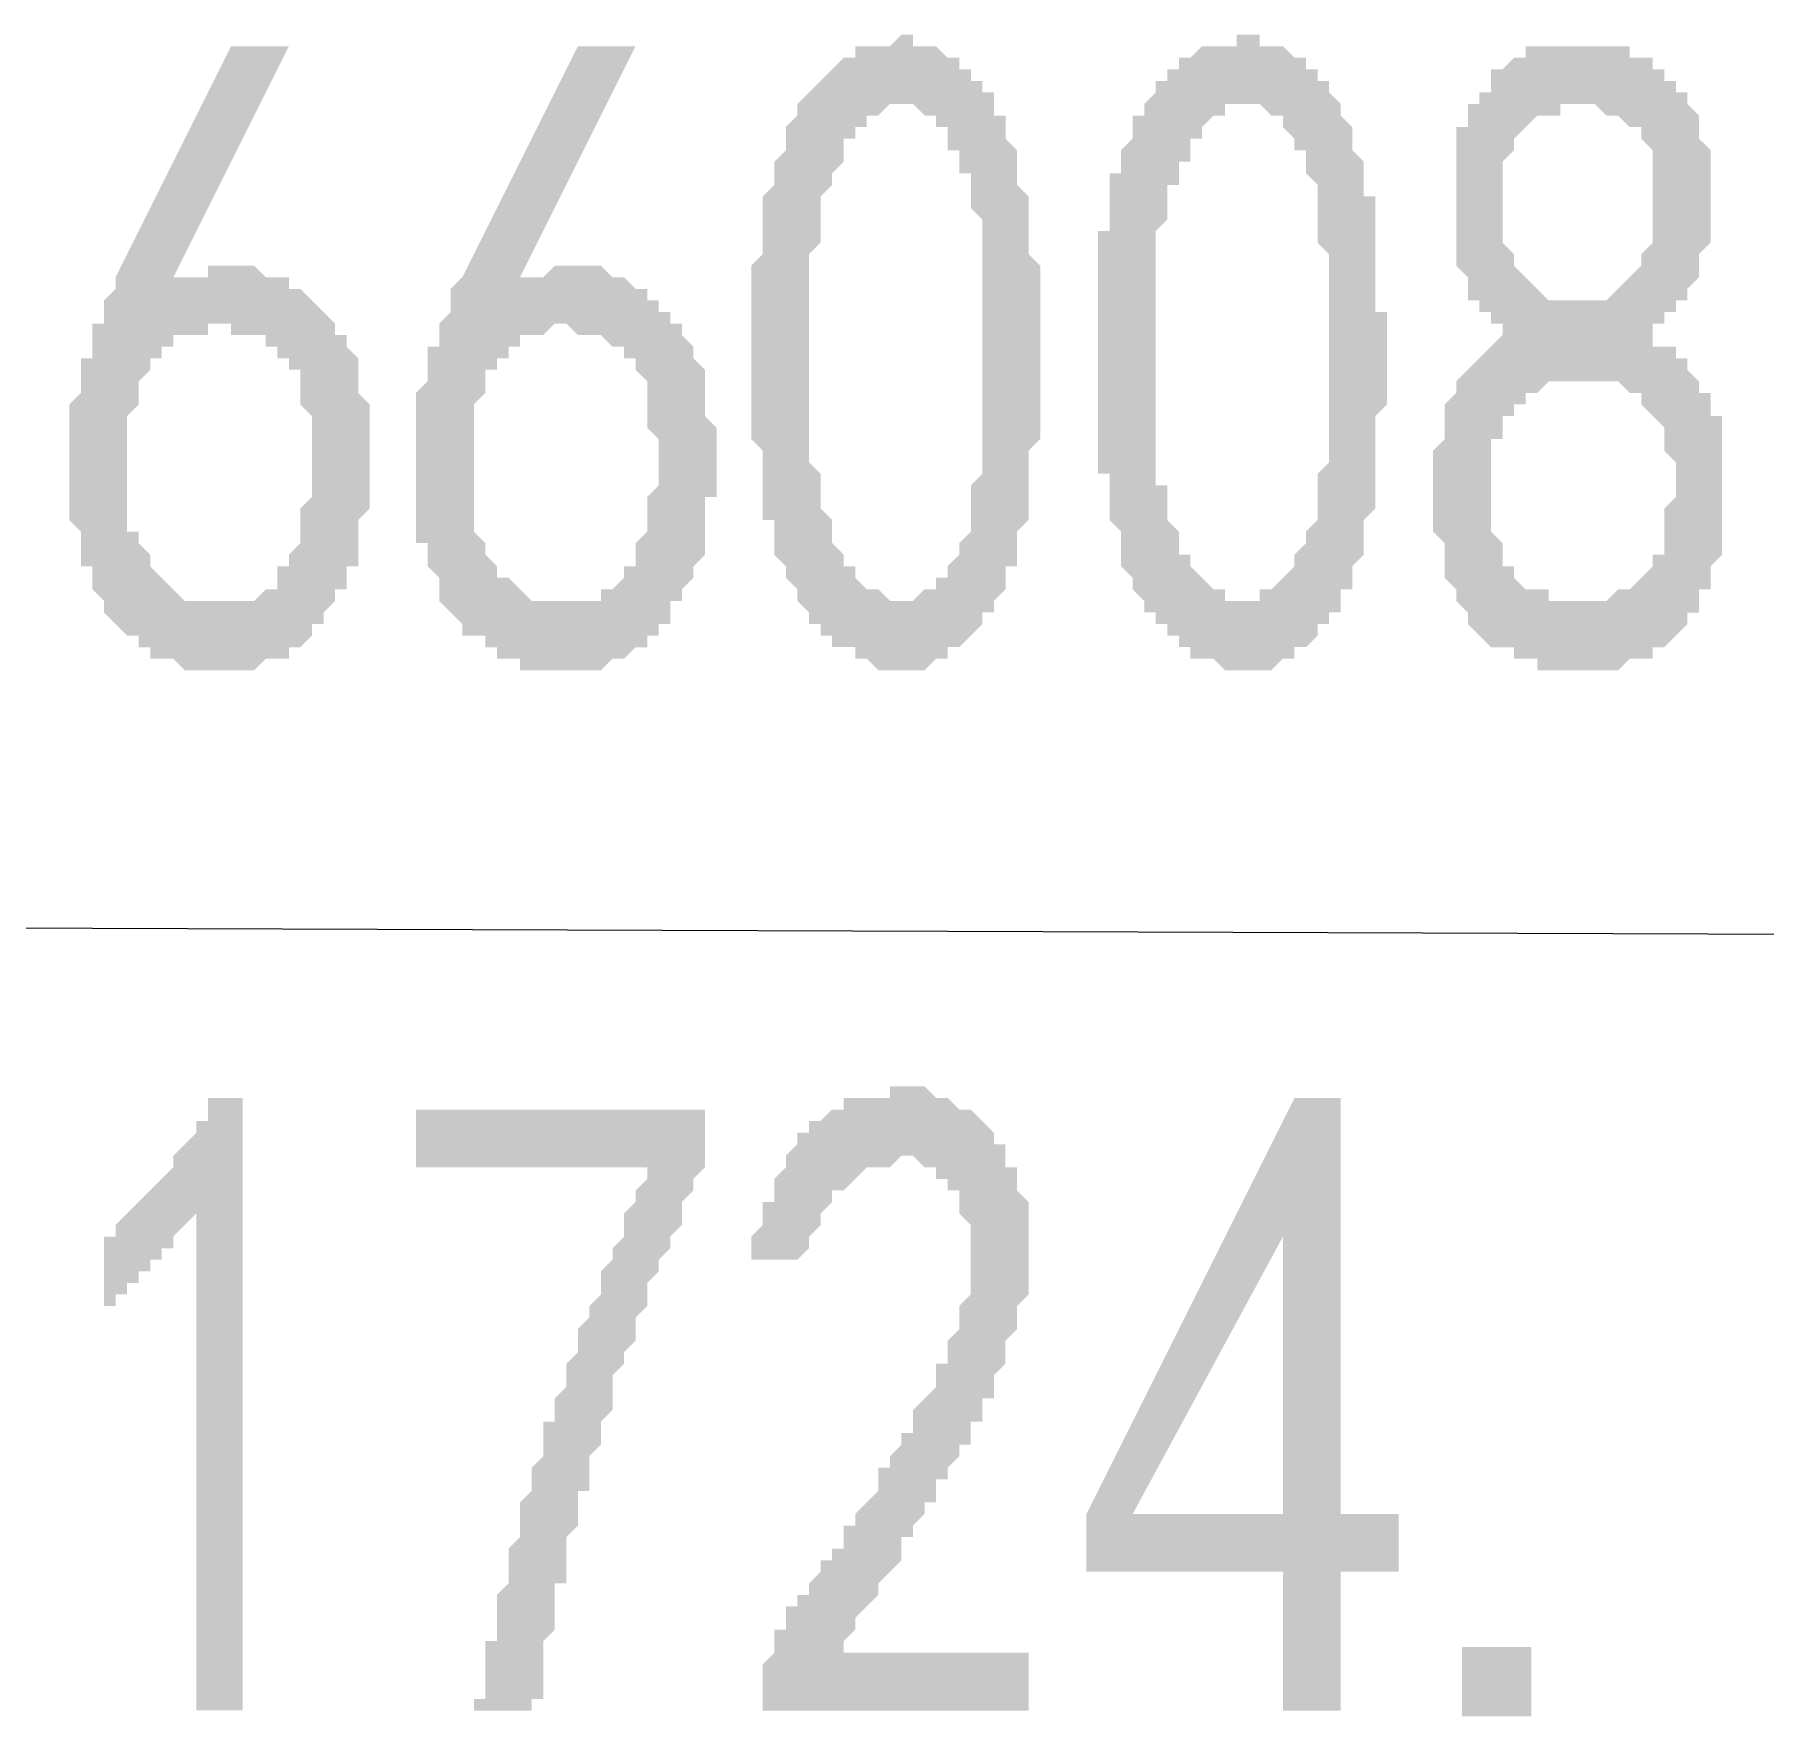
# Model space of a CAD drawing. Header units: millimetres. Extents: x 6156 to 7119, y 3162 to 3647.
# Drawn here: x 6851.78 to 6861.28, y 3588.91 to 3598.15 of the extents above; entities that cross this region are included whole.
import ezdxf

# ---------------------------------------------------------------- set-up
doc = ezdxf.new("R2010")
doc.units = ezdxf.units.MM
doc.layers.add('图层1', color=7, linetype='Continuous')

msp = doc.modelspace()

# ---------------------------------------------------------------- hatches: boundary and pattern name
at = {"layer": '图层1', "transparency": 33554559}
h = msp.add_hatch(color=256, dxfattribs=at)
h.paths.add_polyline_path([(6855.7121, 3596.6296), (6855.7121, 3596.6931), (6855.7121, 3596.7566), (6855.7121, 3596.7566), (6855.7121, 3596.8201), (6855.7121, 3596.8836), (6855.7756, 3596.9471), (6855.7756, 3597.0106), (6855.7756, 3597.0741), (6855.7756, 3597.0741), (6855.7756, 3597.1376), (6855.7756, 3597.2011), (6855.7756, 3597.2645), (6855.7756, 3597.2645), (6855.8391, 3597.328), (6855.8391, 3597.3915), (6855.8391, 3597.3915), (6855.8391, 3597.455), (6855.8391, 3597.455), (6855.9026, 3597.5185), (6855.9026, 3597.582), (6855.9026, 3597.6455), (6855.9026, 3597.6455), (6855.9661, 3597.709), (6855.9661, 3597.709), (6855.9661, 3597.7725), (6856.0296, 3597.836), (6856.0296, 3597.836), (6856.0931, 3597.8995), (6856.0931, 3597.8995), (6856.0931, 3597.8995), (6856.1566, 3597.963), (6856.1566, 3597.963), (6856.2201, 3598.0265), (6856.2201, 3598.0265), (6856.2836, 3598.0265), (6856.2836, 3598.09), (6856.3471, 3598.09), (6856.3471, 3598.09), (6856.4106, 3598.09), (6856.4106, 3598.09), (6856.4741, 3598.09), (6856.5376, 3598.1535), (6856.5376, 3598.1535), (6856.6011, 3598.1535), (6856.6011, 3598.09), (6856.6646, 3598.09), (6856.6646, 3598.09), (6856.7281, 3598.09), (6856.7281, 3598.09), (6856.7916, 3598.0265), (6856.7916, 3598.0265), (6856.8551, 3598.0265), (6856.8551, 3597.963), (6856.9186, 3597.963), (6856.9186, 3597.8995), (6856.9821, 3597.8995), (6856.9821, 3597.836), (6857.0456, 3597.836), (6857.0456, 3597.7725), (6857.0456, 3597.709), (6857.1091, 3597.709), (6857.1091, 3597.6455), (6857.1091, 3597.6455), (6857.1091, 3597.582), (6857.1726, 3597.5185), (6857.1726, 3597.455), (6857.1726, 3597.455), (6857.1726, 3597.3915), (6857.1726, 3597.328), (6857.236, 3597.2645), (6857.236, 3597.2645), (6857.236, 3597.2011), (6857.236, 3597.1376), (6857.236, 3597.1376), (6857.236, 3597.0741), (6857.236, 3597.0106), (6857.236, 3597.0106), (6857.236, 3596.9471), (6857.2995, 3596.8836), (6857.2995, 3596.8201), (6857.2995, 3596.8201), (6857.2995, 3596.7566), (6857.2995, 3596.6931), (6857.2995, 3596.6296), (6857.2995, 3596.6296), (6857.2995, 3596.5661), (6857.2995, 3596.5026), (6857.2995, 3596.4391), (6857.2995, 3596.3756), (6857.2995, 3596.3121), (6857.2995, 3596.3121), (6857.2995, 3596.2486), (6857.2995, 3596.1851), (6857.2995, 3596.1216), (6857.2995, 3596.0581), (6857.2995, 3595.9946), (6857.2995, 3595.9946), (6857.2995, 3595.9311), (6857.236, 3595.8676), (6857.236, 3595.8041), (6857.236, 3595.7406), (6857.236, 3595.6771), (6857.236, 3595.6771), (6857.236, 3595.6137), (6857.236, 3595.5502), (6857.236, 3595.4867), (6857.236, 3595.4867), (6857.1726, 3595.4232), (6857.1726, 3595.3597), (6857.1726, 3595.3597), (6857.1726, 3595.2962), (6857.1726, 3595.2327), (6857.1091, 3595.2327), (6857.1091, 3595.1692), (6857.1091, 3595.1057), (6857.1091, 3595.1057), (6857.0456, 3595.0422), (6857.0456, 3594.9787), (6856.9821, 3594.9787), (6856.9821, 3594.9152), (6856.9821, 3594.9152), (6856.9186, 3594.8517), (6856.9186, 3594.8517), (6856.8551, 3594.7882), (6856.8551, 3594.7882), (6856.7916, 3594.7882), (6856.7916, 3594.7247), (6856.7281, 3594.7247), (6856.7281, 3594.7247), (6856.6646, 3594.6612), (6856.6646, 3594.6612), (6856.6011, 3594.6612), (6856.6011, 3594.6612), (6856.5376, 3594.6612), (6856.5376, 3594.6612), (6856.4741, 3594.6612), (6856.4106, 3594.6612), (6856.4106, 3594.6612), (6856.3471, 3594.7247), (6856.3471, 3594.7247), (6856.2836, 3594.7247), (6856.2836, 3594.7247), (6856.2836, 3594.7882), (6856.2201, 3594.7882), (6856.1566, 3594.7882), (6856.1566, 3594.8517), (6856.0931, 3594.8517), (6856.0931, 3594.9152), (6856.0296, 3594.9152), (6856.0296, 3594.9787), (6856.0296, 3594.9787), (6855.9661, 3595.0422), (6855.9661, 3595.0422), (6855.9661, 3595.1057), (6855.9026, 3595.1692), (6855.9026, 3595.1692), (6855.9026, 3595.1692), (6855.9026, 3595.2327), (6855.8391, 3595.2962), (6855.8391, 3595.3597), (6855.8391, 3595.3597), (6855.8391, 3595.4232), (6855.8391, 3595.4867), (6855.7756, 3595.4867), (6855.7756, 3595.5502), (6855.7756, 3595.6137), (6855.7756, 3595.6771), (6855.7756, 3595.7406), (6855.7756, 3595.7406), (6855.7756, 3595.8041), (6855.7756, 3595.8041), (6855.7756, 3595.8676), (6855.7121, 3595.9311), (6855.7121, 3595.9311), (6855.7121, 3595.9946), (6855.7121, 3596.0581), (6855.7121, 3596.0581), (6855.7121, 3596.1216), (6855.7121, 3596.1851), (6855.7121, 3596.2486), (6855.7121, 3596.3121), (6855.7121, 3596.3121), (6855.7121, 3596.3756), (6855.7121, 3596.4391), (6855.7121, 3596.5026), (6855.7121, 3596.5661), (6855.7121, 3596.6296)], flags=0)
h.paths.add_polyline_path([(6856.0296, 3596.7566), (6856.0296, 3596.6931), (6856.0296, 3596.6296), (6856.0296, 3596.5661), (6856.0296, 3596.5026), (6856.0296, 3596.4391), (6856.0296, 3596.3756), (6856.0296, 3596.3756), (6856.0296, 3596.3121), (6856.0296, 3596.2486), (6856.0296, 3596.1851), (6856.0296, 3596.1216), (6856.0296, 3596.1216), (6856.0296, 3596.0581), (6856.0296, 3595.9946), (6856.0296, 3595.9311), (6856.0296, 3595.9311), (6856.0296, 3595.8676), (6856.0296, 3595.8041), (6856.0296, 3595.8041), (6856.0931, 3595.7406), (6856.0931, 3595.6771), (6856.0931, 3595.6771), (6856.0931, 3595.6137), (6856.0931, 3595.5502), (6856.1566, 3595.4867), (6856.1566, 3595.4232), (6856.1566, 3595.4232), (6856.1566, 3595.3597), (6856.2201, 3595.2962), (6856.2201, 3595.2962), (6856.2201, 3595.2327), (6856.2836, 3595.2327), (6856.2836, 3595.1692), (6856.2836, 3595.1692), (6856.2836, 3595.1692), (6856.3471, 3595.1057), (6856.3471, 3595.1057), (6856.4106, 3595.1057), (6856.4741, 3595.0422), (6856.4741, 3595.0422), (6856.5376, 3595.0422), (6856.5376, 3595.0422), (6856.6011, 3595.0422), (6856.6011, 3595.0422), (6856.6646, 3595.1057), (6856.6646, 3595.1057), (6856.6646, 3595.1057), (6856.7281, 3595.1057), (6856.7281, 3595.1692), (6856.7916, 3595.1692), (6856.7916, 3595.2327), (6856.7916, 3595.2327), (6856.8551, 3595.2962), (6856.8551, 3595.3597), (6856.8551, 3595.3597), (6856.9186, 3595.4232), (6856.9186, 3595.4867), (6856.9186, 3595.5502), (6856.9186, 3595.5502), (6856.9186, 3595.6137), (6856.9186, 3595.6771), (6856.9821, 3595.7406), (6856.9821, 3595.7406), (6856.9821, 3595.8041), (6856.9821, 3595.8676), (6856.9821, 3595.9311), (6856.9821, 3595.9311), (6856.9821, 3595.9946), (6856.9821, 3596.0581), (6856.9821, 3596.1216), (6856.9821, 3596.1851), (6856.9821, 3596.2486), (6856.9821, 3596.2486), (6856.9821, 3596.3121), (6856.9821, 3596.3756), (6856.9821, 3596.3756), (6856.9821, 3596.4391), (6856.9821, 3596.5026), (6856.9821, 3596.5661), (6856.9821, 3596.6296), (6856.9821, 3596.6296), (6856.9821, 3596.6931), (6856.9821, 3596.7566), (6856.9821, 3596.8201), (6856.9821, 3596.8201), (6856.9821, 3596.8836), (6856.9821, 3596.9471), (6856.9821, 3596.9471), (6856.9821, 3597.0106), (6856.9821, 3597.0741), (6856.9821, 3597.1376), (6856.9186, 3597.2011), (6856.9186, 3597.2011), (6856.9186, 3597.2645), (6856.9186, 3597.328), (6856.9186, 3597.3915), (6856.8551, 3597.3915), (6856.8551, 3597.455), (6856.8551, 3597.5185), (6856.8551, 3597.5185), (6856.7916, 3597.5185), (6856.7916, 3597.582), (6856.7916, 3597.6455), (6856.7281, 3597.6455), (6856.7281, 3597.709), (6856.6646, 3597.709), (6856.6646, 3597.709), (6856.6011, 3597.7725), (6856.6011, 3597.7725), (6856.5376, 3597.7725), (6856.5376, 3597.7725), (6856.5376, 3597.7725), (6856.4741, 3597.7725), (6856.4741, 3597.7725), (6856.4106, 3597.709), (6856.4106, 3597.709), (6856.3471, 3597.709), (6856.3471, 3597.6455), (6856.2836, 3597.6455), (6856.2836, 3597.582), (6856.2201, 3597.582), (6856.2201, 3597.5185), (6856.2201, 3597.455), (6856.2201, 3597.455), (6856.1566, 3597.3915), (6856.1566, 3597.3915), (6856.1566, 3597.328), (6856.1566, 3597.328), (6856.0931, 3597.2645), (6856.0931, 3597.2011), (6856.0931, 3597.1376), (6856.0931, 3597.1376), (6856.0931, 3597.0741), (6856.0931, 3597.0106), (6856.0296, 3596.9471), (6856.0296, 3596.8836), (6856.0296, 3596.8201), (6856.0296, 3596.7566), (6856.0296, 3596.7566)], flags=0)
h = msp.add_hatch(color=256, dxfattribs=at)
h.paths.add_polyline_path([(6857.6171, 3596.6296), (6857.6171, 3596.6931), (6857.6171, 3596.7566), (6857.6171, 3596.7566), (6857.6171, 3596.8201), (6857.6171, 3596.8836), (6857.6171, 3596.9471), (6857.6171, 3597.0106), (6857.6171, 3597.0741), (6857.6806, 3597.0741), (6857.6806, 3597.1376), (6857.6806, 3597.2011), (6857.6806, 3597.2645), (6857.6806, 3597.2645), (6857.6806, 3597.328), (6857.6806, 3597.3915), (6857.7441, 3597.3915), (6857.7441, 3597.455), (6857.7441, 3597.455), (6857.7441, 3597.5185), (6857.8076, 3597.582), (6857.8076, 3597.6455), (6857.8076, 3597.6455), (6857.8076, 3597.709), (6857.8711, 3597.709), (6857.8711, 3597.7725), (6857.9345, 3597.836), (6857.9345, 3597.836), (6857.9345, 3597.8995), (6857.998, 3597.8995), (6857.998, 3597.8995), (6857.998, 3597.963), (6858.0615, 3597.963), (6858.0615, 3598.0265), (6858.125, 3598.0265), (6858.125, 3598.0265), (6858.1885, 3598.09), (6858.1885, 3598.09), (6858.252, 3598.09), (6858.3155, 3598.09), (6858.3155, 3598.09), (6858.379, 3598.09), (6858.379, 3598.1535), (6858.4425, 3598.1535), (6858.506, 3598.1535), (6858.506, 3598.09), (6858.5695, 3598.09), (6858.5695, 3598.09), (6858.633, 3598.09), (6858.633, 3598.09), (6858.6965, 3598.0265), (6858.6965, 3598.0265), (6858.76, 3598.0265), (6858.76, 3597.963), (6858.8235, 3597.963), (6858.8235, 3597.8995), (6858.887, 3597.8995), (6858.887, 3597.836), (6858.887, 3597.836), (6858.9505, 3597.7725), (6858.9505, 3597.709), (6858.9505, 3597.709), (6859.014, 3597.6455), (6859.014, 3597.6455), (6859.014, 3597.582), (6859.014, 3597.5185), (6859.0775, 3597.455), (6859.0775, 3597.455), (6859.0775, 3597.3915), (6859.0775, 3597.328), (6859.0775, 3597.2645), (6859.141, 3597.2645), (6859.141, 3597.2011), (6859.141, 3597.1376), (6859.141, 3597.1376), (6859.141, 3597.0741), (6859.141, 3597.0106), (6859.141, 3597.0106), (6859.141, 3596.9471), (6859.141, 3596.8836), (6859.141, 3596.8201), (6859.141, 3596.8201), (6859.141, 3596.7566), (6859.141, 3596.6931), (6859.141, 3596.6296), (6859.2045, 3596.6296), (6859.2045, 3596.5661), (6859.2045, 3596.5026), (6859.2045, 3596.4391), (6859.2045, 3596.3756), (6859.2045, 3596.3121), (6859.2045, 3596.3121), (6859.2045, 3596.2486), (6859.2045, 3596.1851), (6859.2045, 3596.1216), (6859.141, 3596.0581), (6859.141, 3595.9946), (6859.141, 3595.9946), (6859.141, 3595.9311), (6859.141, 3595.8676), (6859.141, 3595.8041), (6859.141, 3595.7406), (6859.141, 3595.6771), (6859.141, 3595.6771), (6859.141, 3595.6137), (6859.141, 3595.5502), (6859.0775, 3595.4867), (6859.0775, 3595.4867), (6859.0775, 3595.4232), (6859.0775, 3595.3597), (6859.0775, 3595.3597), (6859.0775, 3595.2962), (6859.014, 3595.2327), (6859.014, 3595.2327), (6859.014, 3595.1692), (6859.014, 3595.1057), (6858.9505, 3595.1057), (6858.9505, 3595.0422), (6858.9505, 3594.9787), (6858.887, 3594.9787), (6858.887, 3594.9152), (6858.8235, 3594.9152), (6858.8235, 3594.8517), (6858.8235, 3594.8517), (6858.76, 3594.7882), (6858.76, 3594.7882), (6858.6965, 3594.7882), (6858.6965, 3594.7247), (6858.633, 3594.7247), (6858.633, 3594.7247), (6858.5695, 3594.6612), (6858.5695, 3594.6612), (6858.506, 3594.6612), (6858.4425, 3594.6612), (6858.4425, 3594.6612), (6858.379, 3594.6612), (6858.379, 3594.6612), (6858.3155, 3594.6612), (6858.3155, 3594.6612), (6858.252, 3594.7247), (6858.252, 3594.7247), (6858.1885, 3594.7247), (6858.125, 3594.7247), (6858.125, 3594.7882), (6858.125, 3594.7882), (6858.0615, 3594.7882), (6858.0615, 3594.8517), (6857.998, 3594.8517), (6857.998, 3594.9152), (6857.9345, 3594.9152), (6857.9345, 3594.9787), (6857.8711, 3594.9787), (6857.8711, 3595.0422), (6857.8711, 3595.0422), (6857.8076, 3595.1057), (6857.8076, 3595.1692), (6857.8076, 3595.1692), (6857.8076, 3595.1692), (6857.7441, 3595.2327), (6857.7441, 3595.2962), (6857.7441, 3595.3597), (6857.7441, 3595.3597), (6857.7441, 3595.4232), (6857.6806, 3595.4867), (6857.6806, 3595.4867), (6857.6806, 3595.5502), (6857.6806, 3595.6137), (6857.6806, 3595.6771), (6857.6806, 3595.7406), (6857.6171, 3595.7406), (6857.6171, 3595.8041), (6857.6171, 3595.8041), (6857.6171, 3595.8676), (6857.6171, 3595.9311), (6857.6171, 3595.9311), (6857.6171, 3595.9946), (6857.6171, 3596.0581), (6857.6171, 3596.0581), (6857.6171, 3596.1216), (6857.6171, 3596.1851), (6857.6171, 3596.2486), (6857.6171, 3596.3121), (6857.6171, 3596.3121), (6857.6171, 3596.3756), (6857.6171, 3596.4391), (6857.6171, 3596.5026), (6857.6171, 3596.5661), (6857.6171, 3596.6296)], flags=0)
h.paths.add_polyline_path([(6857.9345, 3596.7566), (6857.9345, 3596.6931), (6857.9345, 3596.6296), (6857.9345, 3596.5661), (6857.9345, 3596.5026), (6857.9345, 3596.4391), (6857.9345, 3596.3756), (6857.9345, 3596.3756), (6857.9345, 3596.3121), (6857.9345, 3596.2486), (6857.9345, 3596.1851), (6857.9345, 3596.1216), (6857.9345, 3596.1216), (6857.9345, 3596.0581), (6857.9345, 3595.9946), (6857.9345, 3595.9311), (6857.9345, 3595.9311), (6857.9345, 3595.8676), (6857.9345, 3595.8041), (6857.9345, 3595.8041), (6857.9345, 3595.7406), (6857.9345, 3595.6771), (6857.998, 3595.6771), (6857.998, 3595.6137), (6857.998, 3595.5502), (6857.998, 3595.4867), (6858.0615, 3595.4232), (6858.0615, 3595.4232), (6858.0615, 3595.3597), (6858.0615, 3595.2962), (6858.125, 3595.2962), (6858.125, 3595.2327), (6858.125, 3595.2327), (6858.1885, 3595.1692), (6858.1885, 3595.1692), (6858.1885, 3595.1692), (6858.252, 3595.1057), (6858.252, 3595.1057), (6858.3155, 3595.1057), (6858.3155, 3595.0422), (6858.379, 3595.0422), (6858.379, 3595.0422), (6858.4425, 3595.0422), (6858.4425, 3595.0422), (6858.506, 3595.0422), (6858.506, 3595.1057), (6858.5695, 3595.1057), (6858.5695, 3595.1057), (6858.5695, 3595.1057), (6858.633, 3595.1692), (6858.633, 3595.1692), (6858.6965, 3595.2327), (6858.6965, 3595.2327), (6858.6965, 3595.2962), (6858.76, 3595.3597), (6858.76, 3595.3597), (6858.76, 3595.4232), (6858.8235, 3595.4867), (6858.8235, 3595.5502), (6858.8235, 3595.5502), (6858.8235, 3595.6137), (6858.8235, 3595.6771), (6858.8235, 3595.7406), (6858.8235, 3595.7406), (6858.887, 3595.8041), (6858.887, 3595.8676), (6858.887, 3595.9311), (6858.887, 3595.9311), (6858.887, 3595.9946), (6858.887, 3596.0581), (6858.887, 3596.1216), (6858.887, 3596.1851), (6858.887, 3596.2486), (6858.887, 3596.2486), (6858.887, 3596.3121), (6858.887, 3596.3756), (6858.887, 3596.3756), (6858.887, 3596.4391), (6858.887, 3596.5026), (6858.887, 3596.5661), (6858.887, 3596.6296), (6858.887, 3596.6296), (6858.887, 3596.6931), (6858.887, 3596.7566), (6858.887, 3596.8201), (6858.887, 3596.8201), (6858.887, 3596.8836), (6858.887, 3596.9471), (6858.887, 3596.9471), (6858.8235, 3597.0106), (6858.8235, 3597.0741), (6858.8235, 3597.1376), (6858.8235, 3597.2011), (6858.8235, 3597.2011), (6858.8235, 3597.2645), (6858.8235, 3597.328), (6858.76, 3597.3915), (6858.76, 3597.3915), (6858.76, 3597.455), (6858.76, 3597.5185), (6858.76, 3597.5185), (6858.6965, 3597.5185), (6858.6965, 3597.582), (6858.633, 3597.6455), (6858.633, 3597.6455), (6858.633, 3597.709), (6858.5695, 3597.709), (6858.5695, 3597.709), (6858.506, 3597.7725), (6858.506, 3597.7725), (6858.4425, 3597.7725), (6858.4425, 3597.7725), (6858.379, 3597.7725), (6858.379, 3597.7725), (6858.3155, 3597.7725), (6858.3155, 3597.709), (6858.252, 3597.709), (6858.252, 3597.709), (6858.1885, 3597.6455), (6858.1885, 3597.6455), (6858.1885, 3597.582), (6858.125, 3597.582), (6858.125, 3597.5185), (6858.125, 3597.455), (6858.0615, 3597.455), (6858.0615, 3597.3915), (6858.0615, 3597.3915), (6858.0615, 3597.328), (6857.998, 3597.328), (6857.998, 3597.2645), (6857.998, 3597.2011), (6857.998, 3597.1376), (6857.998, 3597.1376), (6857.9345, 3597.0741), (6857.9345, 3597.0106), (6857.9345, 3596.9471), (6857.9345, 3596.8836), (6857.9345, 3596.8201), (6857.9345, 3596.7566), (6857.9345, 3596.7566)], flags=0)
h = msp.add_hatch(color=256, dxfattribs=at)
h.paths.add_polyline_path([(6851.9657, 3595.8676), (6851.9657, 3595.931), (6851.9657, 3595.9945), (6851.9657, 3596.058), (6851.9657, 3596.1215), (6851.9657, 3596.1215), (6852.0292, 3596.185), (6852.0292, 3596.2485), (6852.0292, 3596.2485), (6852.0292, 3596.312), (6852.0292, 3596.3755), (6852.0927, 3596.3755), (6852.0927, 3596.439), (6852.0927, 3596.439), (6852.0927, 3596.5025), (6852.0927, 3596.566), (6852.1562, 3596.566), (6852.1562, 3596.6295), (6852.1562, 3596.693), (6852.2197, 3596.7565), (6852.2197, 3596.82), (6852.2197, 3596.82), (6852.2197, 3596.82), (6852.8546, 3598.0899), (6853.1721, 3598.0899), (6852.5372, 3596.82), (6852.6006, 3596.82), (6852.6641, 3596.82), (6852.7276, 3596.82), (6852.7276, 3596.8835), (6852.7911, 3596.8835), (6852.7911, 3596.8835), (6852.8546, 3596.8835), (6852.9181, 3596.8835), (6852.9181, 3596.8835), (6852.9816, 3596.8835), (6852.9816, 3596.8835), (6853.0451, 3596.82), (6853.0451, 3596.82), (6853.1086, 3596.82), (6853.1086, 3596.82), (6853.1721, 3596.82), (6853.1721, 3596.7565), (6853.1721, 3596.7565), (6853.2356, 3596.7565), (6853.2991, 3596.693), (6853.2991, 3596.693), (6853.3626, 3596.6295), (6853.3626, 3596.6295), (6853.4261, 3596.566), (6853.4261, 3596.566), (6853.4261, 3596.5025), (6853.4896, 3596.5025), (6853.4896, 3596.439), (6853.4896, 3596.439), (6853.5531, 3596.3755), (6853.5531, 3596.312), (6853.5531, 3596.312), (6853.5531, 3596.2485), (6853.5531, 3596.185), (6853.6166, 3596.1215), (6853.6166, 3596.058), (6853.6166, 3596.058), (6853.6166, 3595.9945), (6853.6166, 3595.931), (6853.6166, 3595.8676), (6853.6166, 3595.8676), (6853.6166, 3595.8041), (6853.6166, 3595.8041), (6853.6166, 3595.7406), (6853.6166, 3595.6771), (6853.6166, 3595.6136), (6853.6166, 3595.6136), (6853.6166, 3595.5501), (6853.5531, 3595.4866), (6853.5531, 3595.4231), (6853.5531, 3595.3596), (6853.5531, 3595.3596), (6853.5531, 3595.2961), (6853.5531, 3595.2326), (6853.4896, 3595.2326), (6853.4896, 3595.1691), (6853.4896, 3595.1056), (6853.4261, 3595.1056), (6853.4261, 3595.0421), (6853.4261, 3595.0421), (6853.3626, 3594.9786), (6853.3626, 3594.9151), (6853.2991, 3594.9151), (6853.2991, 3594.9151), (6853.2991, 3594.8516), (6853.2991, 3594.8516), (6853.2356, 3594.7881), (6853.2356, 3594.7881), (6853.1721, 3594.7881), (6853.1721, 3594.7246), (6853.1086, 3594.7246), (6853.1086, 3594.7246), (6853.0451, 3594.7246), (6852.9816, 3594.6611), (6852.9816, 3594.6611), (6852.9181, 3594.6611), (6852.9181, 3594.6611), (6852.8546, 3594.6611), (6852.7911, 3594.6611), (6852.7911, 3594.6611), (6852.7276, 3594.6611), (6852.6641, 3594.6611), (6852.6641, 3594.6611), (6852.6006, 3594.6611), (6852.6006, 3594.6611), (6852.5372, 3594.7246), (6852.4737, 3594.7246), (6852.4737, 3594.7246), (6852.4102, 3594.7246), (6852.4102, 3594.7881), (6852.3467, 3594.7881), (6852.3467, 3594.7881), (6852.3467, 3594.8516), (6852.2832, 3594.8516), (6852.2832, 3594.8516), (6852.2197, 3594.9151), (6852.2197, 3594.9151), (6852.1562, 3594.9786), (6852.1562, 3594.9786), (6852.1562, 3595.0421), (6852.0927, 3595.1056), (6852.0927, 3595.1056), (6852.0927, 3595.1691), (6852.0927, 3595.2326), (6852.0292, 3595.2326), (6852.0292, 3595.2961), (6852.0292, 3595.3596), (6852.0292, 3595.3596), (6852.0292, 3595.4231), (6851.9657, 3595.4866), (6851.9657, 3595.5501), (6851.9657, 3595.6136), (6851.9657, 3595.6136), (6851.9657, 3595.6771), (6851.9657, 3595.7406), (6851.9657, 3595.8041), (6851.9657, 3595.8041), (6851.9657, 3595.8676), (6851.9657, 3595.8676)], flags=0)
h.paths.add_polyline_path([(6852.4102, 3595.2326), (6852.4737, 3595.1691), (6852.4737, 3595.1691), (6852.4737, 3595.1691), (6852.5372, 3595.1056), (6852.5372, 3595.1056), (6852.6006, 3595.0421), (6852.6006, 3595.0421), (6852.6641, 3595.0421), (6852.7276, 3595.0421), (6852.7276, 3595.0421), (6852.7911, 3595.0421), (6852.7911, 3595.0421), (6852.8546, 3595.0421), (6852.9181, 3595.0421), (6852.9181, 3595.0421), (6852.9816, 3595.0421), (6852.9816, 3595.0421), (6853.0451, 3595.1056), (6853.0451, 3595.1056), (6853.1086, 3595.1056), (6853.1086, 3595.1691), (6853.1086, 3595.2326), (6853.1721, 3595.2326), (6853.1721, 3595.2326), (6853.1721, 3595.2961), (6853.1721, 3595.2961), (6853.2356, 3595.3596), (6853.2356, 3595.4231), (6853.2356, 3595.4231), (6853.2356, 3595.4866), (6853.2356, 3595.5501), (6853.2991, 3595.6136), (6853.2991, 3595.6136), (6853.2991, 3595.6771), (6853.2991, 3595.7406), (6853.2991, 3595.8041), (6853.2991, 3595.8676), (6853.2991, 3595.931), (6853.2991, 3595.931), (6853.2991, 3595.9945), (6853.2991, 3596.058), (6853.2356, 3596.1215), (6853.2356, 3596.185), (6853.2356, 3596.185), (6853.2356, 3596.2485), (6853.2356, 3596.312), (6853.1721, 3596.312), (6853.1721, 3596.3755), (6853.1721, 3596.3755), (6853.1086, 3596.3755), (6853.1086, 3596.439), (6853.1086, 3596.439), (6853.0451, 3596.439), (6853.0451, 3596.5025), (6852.9816, 3596.5025), (6852.9181, 3596.5025), (6852.9181, 3596.5025), (6852.8546, 3596.5025), (6852.8546, 3596.566), (6852.7911, 3596.566), (6852.7911, 3596.566), (6852.7276, 3596.566), (6852.7276, 3596.5025), (6852.6641, 3596.5025), (6852.6006, 3596.5025), (6852.6006, 3596.5025), (6852.5372, 3596.5025), (6852.5372, 3596.439), (6852.4737, 3596.439), (6852.4737, 3596.3755), (6852.4102, 3596.3755), (6852.4102, 3596.312), (6852.4102, 3596.312), (6852.3467, 3596.2485), (6852.3467, 3596.2485), (6852.3467, 3596.185), (6852.3467, 3596.1215), (6852.3467, 3596.1215), (6852.2832, 3596.058), (6852.2832, 3595.9945), (6852.2832, 3595.931), (6852.2832, 3595.931), (6852.2832, 3595.8676), (6852.2832, 3595.8041), (6852.2832, 3595.7406), (6852.2832, 3595.7406), (6852.2832, 3595.6771), (6852.2832, 3595.6771), (6852.2832, 3595.6136), (6852.2832, 3595.5501), (6852.2832, 3595.4866), (6852.2832, 3595.4231), (6852.3467, 3595.4231), (6852.3467, 3595.3596), (6852.3467, 3595.3596), (6852.4102, 3595.2961), (6852.4102, 3595.2326), (6852.4102, 3595.2326)], flags=0)
h = msp.add_hatch(color=256, dxfattribs=at)
h.paths.add_polyline_path([(6853.8707, 3595.8676), (6853.8707, 3595.931), (6853.8707, 3595.9945), (6853.8707, 3596.058), (6853.8707, 3596.1215), (6853.8707, 3596.1215), (6853.8707, 3596.185), (6853.9342, 3596.2485), (6853.9342, 3596.2485), (6853.9342, 3596.312), (6853.9342, 3596.3755), (6853.9342, 3596.3755), (6853.9342, 3596.439), (6853.9977, 3596.439), (6853.9977, 3596.5025), (6853.9977, 3596.566), (6853.9977, 3596.566), (6854.0612, 3596.6295), (6854.0612, 3596.693), (6854.0612, 3596.7565), (6854.1247, 3596.82), (6854.1247, 3596.82), (6854.1247, 3596.82), (6854.7596, 3598.0899), (6855.0771, 3598.0899), (6854.4422, 3596.82), (6854.5057, 3596.82), (6854.5692, 3596.82), (6854.5692, 3596.82), (6854.6326, 3596.8835), (6854.6961, 3596.8835), (6854.6961, 3596.8835), (6854.7596, 3596.8835), (6854.7596, 3596.8835), (6854.8231, 3596.8835), (6854.8231, 3596.8835), (6854.8866, 3596.8835), (6854.9501, 3596.82), (6854.9501, 3596.82), (6855.0136, 3596.82), (6855.0136, 3596.82), (6855.0136, 3596.82), (6855.0771, 3596.7565), (6855.0771, 3596.7565), (6855.1406, 3596.7565), (6855.1406, 3596.693), (6855.2041, 3596.693), (6855.2041, 3596.6295), (6855.2676, 3596.6295), (6855.2676, 3596.566), (6855.3311, 3596.566), (6855.3311, 3596.5025), (6855.3311, 3596.5025), (6855.3946, 3596.439), (6855.3946, 3596.439), (6855.3946, 3596.3755), (6855.4581, 3596.312), (6855.4581, 3596.312), (6855.4581, 3596.2485), (6855.4581, 3596.185), (6855.4581, 3596.1215), (6855.4581, 3596.058), (6855.4581, 3596.058), (6855.5216, 3595.9945), (6855.5216, 3595.931), (6855.5216, 3595.8676), (6855.5216, 3595.8676), (6855.5216, 3595.8041), (6855.5216, 3595.8041), (6855.5216, 3595.7406), (6855.5216, 3595.6771), (6855.5216, 3595.6136), (6855.4581, 3595.6136), (6855.4581, 3595.5501), (6855.4581, 3595.4866), (6855.4581, 3595.4231), (6855.4581, 3595.3596), (6855.4581, 3595.3596), (6855.4581, 3595.2961), (6855.3946, 3595.2326), (6855.3946, 3595.2326), (6855.3946, 3595.1691), (6855.3311, 3595.1056), (6855.3311, 3595.1056), (6855.3311, 3595.0421), (6855.2676, 3595.0421), (6855.2676, 3594.9786), (6855.2676, 3594.9151), (6855.2041, 3594.9151), (6855.2041, 3594.9151), (6855.2041, 3594.8516), (6855.1406, 3594.8516), (6855.1406, 3594.7881), (6855.0771, 3594.7881), (6855.0771, 3594.7881), (6855.0136, 3594.7246), (6855.0136, 3594.7246), (6854.9501, 3594.7246), (6854.9501, 3594.7246), (6854.8866, 3594.6611), (6854.8866, 3594.6611), (6854.8231, 3594.6611), (6854.7596, 3594.6611), (6854.7596, 3594.6611), (6854.6961, 3594.6611), (6854.6326, 3594.6611), (6854.6326, 3594.6611), (6854.5692, 3594.6611), (6854.5057, 3594.6611), (6854.5057, 3594.6611), (6854.4422, 3594.6611), (6854.4422, 3594.7246), (6854.3787, 3594.7246), (6854.3787, 3594.7246), (6854.3152, 3594.7246), (6854.3152, 3594.7881), (6854.2517, 3594.7881), (6854.2517, 3594.7881), (6854.2517, 3594.8516), (6854.1882, 3594.8516), (6854.1247, 3594.8516), (6854.1247, 3594.9151), (6854.1247, 3594.9151), (6854.0612, 3594.9786), (6854.0612, 3594.9786), (6853.9977, 3595.0421), (6853.9977, 3595.1056), (6853.9977, 3595.1056), (6853.9977, 3595.1691), (6853.9342, 3595.2326), (6853.9342, 3595.2326), (6853.9342, 3595.2961), (6853.9342, 3595.3596), (6853.8707, 3595.3596), (6853.8707, 3595.4231), (6853.8707, 3595.4866), (6853.8707, 3595.5501), (6853.8707, 3595.6136), (6853.8707, 3595.6136), (6853.8707, 3595.6771), (6853.8707, 3595.7406), (6853.8707, 3595.8041), (6853.8707, 3595.8041), (6853.8707, 3595.8676), (6853.8707, 3595.8676)], flags=0)
h.paths.add_polyline_path([(6854.3152, 3595.2326), (6854.3152, 3595.1691), (6854.3787, 3595.1691), (6854.3787, 3595.1691), (6854.4422, 3595.1056), (6854.4422, 3595.1056), (6854.5057, 3595.0421), (6854.5057, 3595.0421), (6854.5692, 3595.0421), (6854.5692, 3595.0421), (6854.6326, 3595.0421), (6854.6326, 3595.0421), (6854.6961, 3595.0421), (6854.7596, 3595.0421), (6854.7596, 3595.0421), (6854.8231, 3595.0421), (6854.8231, 3595.0421), (6854.8866, 3595.0421), (6854.8866, 3595.1056), (6854.9501, 3595.1056), (6854.9501, 3595.1056), (6855.0136, 3595.1691), (6855.0136, 3595.2326), (6855.0136, 3595.2326), (6855.0771, 3595.2326), (6855.0771, 3595.2961), (6855.0771, 3595.2961), (6855.0771, 3595.3596), (6855.1406, 3595.4231), (6855.1406, 3595.4231), (6855.1406, 3595.4866), (6855.1406, 3595.5501), (6855.1406, 3595.6136), (6855.1406, 3595.6136), (6855.2041, 3595.6771), (6855.2041, 3595.7406), (6855.2041, 3595.8041), (6855.2041, 3595.8676), (6855.2041, 3595.931), (6855.2041, 3595.931), (6855.1406, 3595.9945), (6855.1406, 3596.058), (6855.1406, 3596.1215), (6855.1406, 3596.185), (6855.1406, 3596.185), (6855.1406, 3596.2485), (6855.0771, 3596.312), (6855.0771, 3596.312), (6855.0771, 3596.3755), (6855.0136, 3596.3755), (6855.0136, 3596.3755), (6855.0136, 3596.439), (6854.9501, 3596.439), (6854.9501, 3596.439), (6854.8866, 3596.5025), (6854.8866, 3596.5025), (6854.8231, 3596.5025), (6854.8231, 3596.5025), (6854.7596, 3596.5025), (6854.6961, 3596.566), (6854.6961, 3596.566), (6854.6326, 3596.566), (6854.6326, 3596.566), (6854.5692, 3596.5025), (6854.5692, 3596.5025), (6854.5057, 3596.5025), (6854.5057, 3596.5025), (6854.4422, 3596.5025), (6854.4422, 3596.439), (6854.3787, 3596.439), (6854.3787, 3596.3755), (6854.3152, 3596.3755), (6854.3152, 3596.312), (6854.2517, 3596.312), (6854.2517, 3596.2485), (6854.2517, 3596.2485), (6854.2517, 3596.185), (6854.1882, 3596.1215), (6854.1882, 3596.1215), (6854.1882, 3596.058), (6854.1882, 3595.9945), (6854.1882, 3595.931), (6854.1882, 3595.931), (6854.1882, 3595.8676), (6854.1882, 3595.8041), (6854.1882, 3595.7406), (6854.1882, 3595.7406), (6854.1882, 3595.6771), (6854.1882, 3595.6771), (6854.1882, 3595.6136), (6854.1882, 3595.5501), (6854.1882, 3595.4866), (6854.1882, 3595.4231), (6854.1882, 3595.4231), (6854.2517, 3595.3596), (6854.2517, 3595.3596), (6854.2517, 3595.2961), (6854.3152, 3595.2326), (6854.3152, 3595.2326)], flags=0)
h = msp.add_hatch(color=256, dxfattribs=at)
h.paths.add_polyline_path([(6859.4585, 3595.677), (6859.4585, 3595.7405), (6859.4585, 3595.804), (6859.4585, 3595.804), (6859.4585, 3595.8675), (6859.522, 3595.931), (6859.522, 3595.9945), (6859.522, 3595.9945), (6859.522, 3596.058), (6859.522, 3596.1215), (6859.5855, 3596.185), (6859.5855, 3596.185), (6859.5855, 3596.2485), (6859.5855, 3596.2485), (6859.649, 3596.312), (6859.649, 3596.312), (6859.7125, 3596.3755), (6859.7125, 3596.3755), (6859.776, 3596.439), (6859.776, 3596.439), (6859.8395, 3596.5025), (6859.8395, 3596.5025), (6859.8395, 3596.566), (6859.776, 3596.566), (6859.776, 3596.6295), (6859.7125, 3596.6295), (6859.7125, 3596.693), (6859.649, 3596.693), (6859.649, 3596.7565), (6859.649, 3596.7565), (6859.649, 3596.82), (6859.649, 3596.82), (6859.5855, 3596.8835), (6859.5855, 3596.8835), (6859.5855, 3596.947), (6859.5855, 3597.0105), (6859.5855, 3597.074), (6859.5855, 3597.1374), (6859.5855, 3597.1374), (6859.5855, 3597.2009), (6859.5855, 3597.2644), (6859.5855, 3597.3279), (6859.5855, 3597.3279), (6859.5855, 3597.3914), (6859.5855, 3597.4549), (6859.5855, 3597.5184), (6859.5855, 3597.5184), (6859.5855, 3597.5819), (6859.5855, 3597.6454), (6859.649, 3597.6454), (6859.649, 3597.7089), (6859.649, 3597.7724), (6859.7125, 3597.7724), (6859.7125, 3597.8359), (6859.776, 3597.8359), (6859.776, 3597.8994), (6859.776, 3597.8994), (6859.776, 3597.9629), (6859.8395, 3597.9629), (6859.8395, 3597.9629), (6859.903, 3598.0264), (6859.903, 3598.0264), (6859.9665, 3598.0264), (6859.9665, 3598.0899), (6860.03, 3598.0899), (6860.03, 3598.0899), (6860.0935, 3598.0899), (6860.157, 3598.0899), (6860.157, 3598.0899), (6860.2205, 3598.0899), (6860.2205, 3598.0899), (6860.2205, 3598.0899), (6860.284, 3598.0899), (6860.3475, 3598.0899), (6860.3475, 3598.0899), (6860.411, 3598.0899), (6860.4745, 3598.0899), (6860.4745, 3598.0899), (6860.5379, 3598.0899), (6860.5379, 3598.0899), (6860.5379, 3598.0264), (6860.6014, 3598.0264), (6860.6014, 3598.0264), (6860.6649, 3598.0264), (6860.6649, 3597.9629), (6860.7284, 3597.9629), (6860.7284, 3597.8994), (6860.7919, 3597.8994), (6860.7919, 3597.8994), (6860.7919, 3597.8359), (6860.8554, 3597.8359), (6860.8554, 3597.7724), (6860.9189, 3597.7089), (6860.9189, 3597.7089), (6860.9189, 3597.6454), (6860.9189, 3597.5819), (6860.9824, 3597.5184), (6860.9824, 3597.5184), (6860.9824, 3597.5184), (6860.9824, 3597.4549), (6860.9824, 3597.3914), (6860.9824, 3597.3279), (6860.9824, 3597.3279), (6860.9824, 3597.2644), (6860.9824, 3597.2009), (6860.9824, 3597.1374), (6860.9824, 3597.1374), (6860.9824, 3597.074), (6860.9824, 3597.0105), (6860.9824, 3597.0105), (6860.9189, 3596.947), (6860.9189, 3596.8835), (6860.9189, 3596.8835), (6860.9189, 3596.82), (6860.8554, 3596.7565), (6860.8554, 3596.7565), (6860.8554, 3596.693), (6860.7919, 3596.693), (6860.7919, 3596.6295), (6860.7284, 3596.6295), (6860.7284, 3596.566), (6860.6649, 3596.566), (6860.6649, 3596.5025), (6860.6014, 3596.5025), (6860.6014, 3596.5025), (6860.6649, 3596.5025), (6860.6649, 3596.439), (6860.7284, 3596.439), (6860.7919, 3596.439), (6860.7919, 3596.3755), (6860.8554, 3596.3755), (6860.8554, 3596.312), (6860.8554, 3596.312), (6860.9189, 3596.2485), (6860.9189, 3596.2485), (6860.9189, 3596.185), (6860.9824, 3596.185), (6860.9824, 3596.185), (6860.9824, 3596.1215), (6860.9824, 3596.058), (6861.0459, 3596.058), (6861.0459, 3595.9945), (6861.0459, 3595.931), (6861.0459, 3595.8675), (6861.0459, 3595.804), (6861.0459, 3595.804), (6861.0459, 3595.7405), (6861.0459, 3595.677), (6861.0459, 3595.6135), (6861.0459, 3595.55), (6861.0459, 3595.4866), (6861.0459, 3595.4866), (6861.0459, 3595.4231), (6861.0459, 3595.3596), (6861.0459, 3595.2961), (6861.0459, 3595.2961), (6860.9824, 3595.2326), (6860.9824, 3595.2326), (6860.9824, 3595.1691), (6860.9824, 3595.1056), (6860.9189, 3595.1056), (6860.9189, 3595.0421), (6860.9189, 3594.9786), (6860.8554, 3594.9786), (6860.8554, 3594.9151), (6860.8554, 3594.9151), (6860.8554, 3594.9151), (6860.7919, 3594.8516), (6860.7919, 3594.8516), (6860.7284, 3594.7881), (6860.7284, 3594.7881), (6860.6649, 3594.7881), (6860.6649, 3594.7246), (6860.6014, 3594.7246), (6860.6014, 3594.7246), (6860.5379, 3594.7246), (6860.4745, 3594.6611), (6860.4745, 3594.6611), (6860.411, 3594.6611), (6860.411, 3594.6611), (6860.3475, 3594.6611), (6860.284, 3594.6611), (6860.284, 3594.6611), (6860.2205, 3594.6611), (6860.2205, 3594.6611), (6860.157, 3594.6611), (6860.0935, 3594.6611), (6860.0935, 3594.6611), (6860.03, 3594.6611), (6860.03, 3594.7246), (6859.9665, 3594.7246), (6859.9665, 3594.7246), (6859.903, 3594.7246), (6859.903, 3594.7246), (6859.903, 3594.7881), (6859.8395, 3594.7881), (6859.776, 3594.7881), (6859.776, 3594.7881), (6859.7125, 3594.8516), (6859.7125, 3594.8516), (6859.649, 3594.9151), (6859.649, 3594.9151), (6859.649, 3594.9151), (6859.649, 3594.9786), (6859.5855, 3595.0421), (6859.5855, 3595.0421), (6859.5855, 3595.1056), (6859.522, 3595.1691), (6859.522, 3595.1691), (6859.522, 3595.2326), (6859.522, 3595.2961), (6859.522, 3595.2961), (6859.522, 3595.3596), (6859.4585, 3595.4231), (6859.4585, 3595.4866), (6859.4585, 3595.4866), (6859.4585, 3595.55), (6859.4585, 3595.6135), (6859.4585, 3595.677), (6859.4585, 3595.677)], flags=0)
h.paths.add_polyline_path([(6859.776, 3595.677), (6859.776, 3595.677), (6859.776, 3595.6135), (6859.776, 3595.55), (6859.776, 3595.4866), (6859.776, 3595.4231), (6859.776, 3595.4231), (6859.8395, 3595.3596), (6859.8395, 3595.2961), (6859.8395, 3595.2961), (6859.8395, 3595.2326), (6859.903, 3595.2326), (6859.903, 3595.1691), (6859.903, 3595.1691), (6859.9665, 3595.1056), (6859.9665, 3595.1056), (6860.03, 3595.1056), (6860.0935, 3595.1056), (6860.0935, 3595.1056), (6860.0935, 3595.0421), (6860.157, 3595.0421), (6860.157, 3595.0421), (6860.2205, 3595.0421), (6860.284, 3595.0421), (6860.284, 3595.0421), (6860.3475, 3595.0421), (6860.3475, 3595.0421), (6860.411, 3595.0421), (6860.4745, 3595.1056), (6860.4745, 3595.1056), (6860.5379, 3595.1056), (6860.5379, 3595.1056), (6860.6014, 3595.1691), (6860.6014, 3595.1691), (6860.6649, 3595.2326), (6860.6649, 3595.2326), (6860.6649, 3595.2961), (6860.7284, 3595.2961), (6860.7284, 3595.3596), (6860.7284, 3595.4231), (6860.7284, 3595.4231), (6860.7284, 3595.4866), (6860.7284, 3595.55), (6860.7919, 3595.6135), (6860.7919, 3595.6135), (6860.7919, 3595.677), (6860.7919, 3595.7405), (6860.7919, 3595.804), (6860.7919, 3595.804), (6860.7284, 3595.8675), (6860.7284, 3595.931), (6860.7284, 3595.931), (6860.7284, 3595.9945), (6860.6649, 3596.058), (6860.6649, 3596.058), (6860.6014, 3596.1215), (6860.6014, 3596.1215), (6860.6014, 3596.185), (6860.5379, 3596.185), (6860.5379, 3596.185), (6860.4745, 3596.2485), (6860.411, 3596.2485), (6860.411, 3596.2485), (6860.3475, 3596.2485), (6860.3475, 3596.2485), (6860.284, 3596.2485), (6860.284, 3596.2485), (6860.2205, 3596.2485), (6860.2205, 3596.2485), (6860.157, 3596.2485), (6860.157, 3596.2485), (6860.0935, 3596.2485), (6860.0935, 3596.2485), (6860.03, 3596.185), (6860.03, 3596.185), (6859.9665, 3596.185), (6859.9665, 3596.1215), (6859.903, 3596.1215), (6859.903, 3596.1215), (6859.903, 3596.058), (6859.8395, 3596.058), (6859.8395, 3595.9945), (6859.8395, 3595.931), (6859.776, 3595.931), (6859.776, 3595.8675), (6859.776, 3595.804), (6859.776, 3595.7405), (6859.776, 3595.7405), (6859.776, 3595.677)], flags=0)
h.paths.add_polyline_path([(6859.8395, 3597.2644), (6859.8395, 3597.2009), (6859.8395, 3597.1374), (6859.8395, 3597.074), (6859.8395, 3597.074), (6859.8395, 3597.0105), (6859.903, 3596.947), (6859.903, 3596.947), (6859.903, 3596.8835), (6859.903, 3596.8835), (6859.9665, 3596.82), (6859.9665, 3596.82), (6860.03, 3596.7565), (6860.03, 3596.7565), (6860.03, 3596.7565), (6860.0935, 3596.693), (6860.157, 3596.693), (6860.157, 3596.693), (6860.2205, 3596.693), (6860.2205, 3596.693), (6860.284, 3596.693), (6860.3475, 3596.693), (6860.3475, 3596.693), (6860.411, 3596.693), (6860.4745, 3596.7565), (6860.4745, 3596.7565), (6860.4745, 3596.7565), (6860.5379, 3596.82), (6860.5379, 3596.82), (6860.6014, 3596.8835), (6860.6014, 3596.8835), (6860.6014, 3596.8835), (6860.6014, 3596.947), (6860.6649, 3597.0105), (6860.6649, 3597.0105), (6860.6649, 3597.074), (6860.6649, 3597.1374), (6860.6649, 3597.2009), (6860.6649, 3597.2009), (6860.6649, 3597.2644), (6860.6649, 3597.3279), (6860.6649, 3597.3279), (6860.6649, 3597.3914), (6860.6649, 3597.4549), (6860.6649, 3597.5184), (6860.6649, 3597.5184), (6860.6014, 3597.5819), (6860.6014, 3597.5819), (6860.6014, 3597.6454), (6860.5379, 3597.6454), (6860.5379, 3597.6454), (6860.4745, 3597.7089), (6860.4745, 3597.7089), (6860.411, 3597.7089), (6860.411, 3597.7089), (6860.3475, 3597.7724), (6860.3475, 3597.7724), (6860.284, 3597.7724), (6860.2205, 3597.7724), (6860.2205, 3597.7724), (6860.157, 3597.7724), (6860.157, 3597.7089), (6860.0935, 3597.7089), (6860.03, 3597.7089), (6860.03, 3597.7089), (6859.9665, 3597.6454), (6859.9665, 3597.6454), (6859.9665, 3597.6454), (6859.903, 3597.5819), (6859.903, 3597.5819), (6859.903, 3597.5819), (6859.903, 3597.5184), (6859.8395, 3597.4549), (6859.8395, 3597.3914), (6859.8395, 3597.3914), (6859.8395, 3597.3279), (6859.8395, 3597.2644), (6859.8395, 3597.2644)], flags=0)
for points in [[(6855.7756, 3589.0097), (6855.7756, 3589.0732), (6855.7756, 3589.1367), (6855.7756, 3589.1367), (6855.7756, 3589.2002), (6855.8391, 3589.2637), (6855.8391, 3589.2637), (6855.8391, 3589.3272), (6855.8391, 3589.3907), (6855.9026, 3589.3907), (6855.9026, 3589.4542), (6855.9026, 3589.5177), (6855.9661, 3589.5177), (6855.9661, 3589.5177), (6855.9661, 3589.5812), (6856.0296, 3589.5812), (6856.0296, 3589.6447), (6856.0296, 3589.6447), (6856.0931, 3589.7082), (6856.0931, 3589.7082), (6856.0931, 3589.7717), (6856.1566, 3589.7717), (6856.1566, 3589.8352), (6856.2201, 3589.8352), (6856.2201, 3589.8987), (6856.2201, 3589.9622), (6856.2836, 3589.9622), (6856.2836, 3590.0257), (6856.3471, 3590.0892), (6856.3471, 3590.0892), (6856.4106, 3590.1527), (6856.4106, 3590.2161), (6856.4106, 3590.2796), (6856.4741, 3590.2796), (6856.4741, 3590.3431), (6856.5376, 3590.4066), (6856.5376, 3590.4701), (6856.6011, 3590.4701), (6856.6011, 3590.5336), (6856.6011, 3590.5971), (6856.6646, 3590.6606), (6856.6646, 3590.6606), (6856.7281, 3590.7241), (6856.7281, 3590.7876), (6856.7281, 3590.7876), (6856.7281, 3590.8511), (6856.7916, 3590.8511), (6856.7916, 3590.9146), (6856.7916, 3590.9781), (6856.7916, 3590.9781), (6856.8551, 3591.0416), (6856.8551, 3591.0416), (6856.8551, 3591.0416), (6856.8551, 3591.1051), (6856.8551, 3591.1686), (6856.9185, 3591.2321), (6856.9185, 3591.2956), (6856.9185, 3591.2956), (6856.9185, 3591.3591), (6856.9185, 3591.4226), (6856.9185, 3591.4861), (6856.9185, 3591.4861), (6856.9185, 3591.5496), (6856.9185, 3591.5496), (6856.9185, 3591.6131), (6856.8551, 3591.6766), (6856.8551, 3591.7401), (6856.8551, 3591.7401), (6856.8551, 3591.8035), (6856.7916, 3591.8035), (6856.7916, 3591.867), (6856.7916, 3591.867), (6856.7281, 3591.867), (6856.7281, 3591.9305), (6856.6646, 3591.9305), (6856.6646, 3591.9305), (6856.6011, 3591.994), (6856.5376, 3591.994), (6856.5376, 3591.994), (6856.5376, 3591.994), (6856.4741, 3591.9305), (6856.4106, 3591.9305), (6856.4106, 3591.9305), (6856.3471, 3591.9305), (6856.3471, 3591.9305), (6856.2836, 3591.867), (6856.2836, 3591.867), (6856.2201, 3591.8035), (6856.2201, 3591.8035), (6856.1566, 3591.8035), (6856.1566, 3591.7401), (6856.1566, 3591.7401), (6856.0931, 3591.6766), (6856.0931, 3591.6131), (6856.0931, 3591.6131), (6856.0296, 3591.5496), (6856.0296, 3591.4861), (6856.0296, 3591.4861), (6855.9661, 3591.4226), (6855.9661, 3591.4226), (6855.7121, 3591.4226), (6855.7121, 3591.4861), (6855.7121, 3591.5496), (6855.7756, 3591.6131), (6855.7756, 3591.6766), (6855.7756, 3591.7401), (6855.8391, 3591.7401), (6855.8391, 3591.8035), (6855.8391, 3591.867), (6855.8391, 3591.867), (6855.9026, 3591.9305), (6855.9026, 3591.994), (6855.9026, 3591.994), (6855.9661, 3592.0575), (6855.9661, 3592.0575), (6855.9661, 3592.121), (6856.0296, 3592.121), (6856.0296, 3592.121), (6856.0296, 3592.1845), (6856.0931, 3592.1845), (6856.0931, 3592.1845), (6856.1566, 3592.248), (6856.1566, 3592.248), (6856.2201, 3592.248), (6856.2201, 3592.3115), (6856.2836, 3592.3115), (6856.2836, 3592.3115), (6856.3471, 3592.3115), (6856.4106, 3592.3115), (6856.4106, 3592.3115), (6856.4741, 3592.3115), (6856.4741, 3592.375), (6856.5376, 3592.375), (6856.5376, 3592.375), (6856.6011, 3592.375), (6856.6646, 3592.375), (6856.6646, 3592.375), (6856.7281, 3592.3115), (6856.7281, 3592.3115), (6856.7281, 3592.3115), (6856.7916, 3592.3115), (6856.7916, 3592.3115), (6856.8551, 3592.248), (6856.8551, 3592.248), (6856.9185, 3592.248), (6856.982, 3592.1845), (6856.982, 3592.1845), (6856.982, 3592.1845), (6857.0455, 3592.121), (6857.0455, 3592.121), (6857.0455, 3592.0575), (6857.109, 3592.0575), (6857.109, 3591.994), (6857.109, 3591.9305), (6857.1725, 3591.9305), (6857.1725, 3591.867), (6857.1725, 3591.8035), (6857.1725, 3591.8035), (6857.236, 3591.7401), (6857.236, 3591.6766), (6857.236, 3591.6131), (6857.236, 3591.6131), (6857.236, 3591.5496), (6857.236, 3591.4861), (6857.236, 3591.4226), (6857.236, 3591.3591), (6857.236, 3591.3591), (6857.236, 3591.2956), (6857.236, 3591.2956), (6857.236, 3591.2321), (6857.1725, 3591.1686), (6857.1725, 3591.1686), (6857.1725, 3591.1051), (6857.1725, 3591.0416), (6857.1725, 3591.0416), (6857.109, 3590.9781), (6857.109, 3590.9146), (6857.109, 3590.8511), (6857.109, 3590.8511), (6857.0455, 3590.7876), (6857.0455, 3590.7241), (6857.0455, 3590.6606), (6856.982, 3590.6606), (6856.982, 3590.5971), (6856.982, 3590.5971), (6856.982, 3590.5971), (6856.982, 3590.5336), (6856.9185, 3590.5336), (6856.9185, 3590.4701), (6856.9185, 3590.4701), (6856.9185, 3590.4066), (6856.8551, 3590.4066), (6856.8551, 3590.3431), (6856.8551, 3590.3431), (6856.7916, 3590.2796), (6856.7916, 3590.2796), (6856.7916, 3590.2161), (6856.7281, 3590.2161), (6856.7281, 3590.1527), (6856.7281, 3590.0892), (6856.6646, 3590.0892), (6856.6646, 3590.0257), (6856.6646, 3590.0257), (6856.6011, 3589.9622), (6856.6011, 3589.8987), (6856.5376, 3589.8987), (6856.5376, 3589.8352), (6856.5376, 3589.7717), (6856.4741, 3589.7082), (6856.4741, 3589.7082), (6856.4106, 3589.6447), (6856.4106, 3589.5812), (6856.3471, 3589.5177), (6856.3471, 3589.5177), (6856.2836, 3589.4542), (6856.2836, 3589.3907), (6856.2201, 3589.3272), (6856.2201, 3589.2637), (6856.2201, 3589.2637), (6857.236, 3589.2637), (6857.236, 3588.9462), (6855.7756, 3588.9462)], [(6852.6642, 3591.6767), (6852.6007, 3591.6132), (6852.6007, 3591.6132), (6852.5372, 3591.5497), (6852.5372, 3591.5497), (6852.5372, 3591.4862), (6852.4737, 3591.4862), (6852.4737, 3591.4227), (6852.4102, 3591.4227), (6852.4102, 3591.3592), (6852.3467, 3591.3592), (6852.3467, 3591.2957), (6852.2832, 3591.2957), (6852.2832, 3591.2322), (6852.2197, 3591.2322), (6852.2197, 3591.1687), (6852.1562, 3591.1687), (6852.1562, 3591.1687), (6852.1562, 3591.5497), (6852.2197, 3591.5497), (6852.2197, 3591.6132), (6852.2197, 3591.6132), (6852.2832, 3591.6767), (6852.2832, 3591.6767), (6852.3467, 3591.7402), (6852.3467, 3591.7402), (6852.4102, 3591.8037), (6852.4102, 3591.8037), (6852.4737, 3591.8672), (6852.4737, 3591.8672), (6852.5372, 3591.9307), (6852.5372, 3591.9307), (6852.5372, 3591.9942), (6852.6007, 3592.0577), (6852.6007, 3592.0577), (6852.6642, 3592.1212), (6852.6642, 3592.1212), (6852.6642, 3592.1847), (6852.7277, 3592.1847), (6852.7277, 3592.2481), (6852.7277, 3592.3116), (6852.7912, 3592.3116), (6852.9181, 3592.3116), (6852.9181, 3588.9464), (6852.6642, 3588.9464)], [(6854.1882, 3588.9462), (6854.1882, 3589.0097), (6854.2517, 3589.0097), (6854.2517, 3589.0732), (6854.2517, 3589.1367), (6854.2517, 3589.2002), (6854.2517, 3589.2002), (6854.2517, 3589.2637), (6854.2517, 3589.3272), (6854.3151, 3589.3272), (6854.3151, 3589.3907), (6854.3151, 3589.4542), (6854.3151, 3589.5177), (6854.3151, 3589.5177), (6854.3151, 3589.5812), (6854.3786, 3589.6447), (6854.3786, 3589.7082), (6854.3786, 3589.7082), (6854.3786, 3589.7717), (6854.3786, 3589.8352), (6854.3786, 3589.8352), (6854.4421, 3589.8987), (6854.4421, 3589.9622), (6854.4421, 3590.0257), (6854.4421, 3590.0257), (6854.4421, 3590.0892), (6854.5056, 3590.1527), (6854.5056, 3590.1527), (6854.5056, 3590.2162), (6854.5056, 3590.2797), (6854.5691, 3590.3432), (6854.5691, 3590.3432), (6854.5691, 3590.4067), (6854.5691, 3590.4702), (6854.5691, 3590.5336), (6854.6326, 3590.5336), (6854.6326, 3590.5971), (6854.6326, 3590.6606), (6854.6326, 3590.6606), (6854.6961, 3590.7241), (6854.6961, 3590.7876), (6854.6961, 3590.8511), (6854.6961, 3590.8511), (6854.7596, 3590.9146), (6854.7596, 3590.9781), (6854.7596, 3591.0416), (6854.7596, 3591.0416), (6854.8231, 3591.1051), (6854.8231, 3591.1686), (6854.8231, 3591.1686), (6854.8866, 3591.2321), (6854.8866, 3591.2956), (6854.8866, 3591.3591), (6854.8866, 3591.3591), (6854.9501, 3591.4226), (6854.9501, 3591.4861), (6854.9501, 3591.4861), (6855.0136, 3591.5496), (6855.0136, 3591.6131), (6855.0136, 3591.6766), (6855.0136, 3591.6766), (6855.0771, 3591.7401), (6855.0771, 3591.8036), (6855.0771, 3591.8036), (6855.1406, 3591.8671), (6855.1406, 3591.9306), (6853.8707, 3591.9306), (6853.8707, 3592.248), (6855.4581, 3592.248), (6855.4581, 3591.9306), (6855.3946, 3591.8671), (6855.3946, 3591.8036), (6855.3946, 3591.8036), (6855.3311, 3591.7401), (6855.3311, 3591.6766), (6855.3311, 3591.6766), (6855.3311, 3591.6131), (6855.2676, 3591.5496), (6855.2676, 3591.4861), (6855.2676, 3591.4861), (6855.2041, 3591.4226), (6855.2041, 3591.3591), (6855.2041, 3591.3591), (6855.1406, 3591.2956), (6855.1406, 3591.2321), (6855.1406, 3591.1686), (6855.1406, 3591.1686), (6855.0771, 3591.1051), (6855.0771, 3591.0416), (6855.0771, 3590.9781), (6855.0771, 3590.9781), (6855.0136, 3590.9146), (6855.0136, 3590.8511), (6855.0136, 3590.8511), (6854.9501, 3590.7876), (6854.9501, 3590.7241), (6854.9501, 3590.6606), (6854.9501, 3590.6606), (6854.9501, 3590.5971), (6854.8866, 3590.5336), (6854.8866, 3590.4702), (6854.8866, 3590.4702), (6854.8866, 3590.4067), (6854.8231, 3590.3432), (6854.8231, 3590.3432), (6854.8231, 3590.2797), (6854.8231, 3590.2162), (6854.8231, 3590.1527), (6854.7596, 3590.1527), (6854.7596, 3590.0892), (6854.7596, 3590.0257), (6854.7596, 3589.9622), (6854.7596, 3589.9622), (6854.6961, 3589.8987), (6854.6961, 3589.8352), (6854.6961, 3589.8352), (6854.6961, 3589.7717), (6854.6961, 3589.7082), (6854.6961, 3589.6447), (6854.6326, 3589.6447), (6854.6326, 3589.5812), (6854.6326, 3589.5177), (6854.6326, 3589.5177), (6854.6326, 3589.4542), (6854.6326, 3589.3907), (6854.5691, 3589.3272), (6854.5691, 3589.3272), (6854.5691, 3589.2637), (6854.5691, 3589.2002), (6854.5691, 3589.1367), (6854.5691, 3589.1367), (6854.5691, 3589.0732), (6854.5691, 3589.0097), (6854.5056, 3589.0097), (6854.5056, 3588.9462), (6854.1882, 3588.9462)]]:
    msp.add_hatch(color=256, dxfattribs=at).paths.add_polyline_path(points)
h = msp.add_hatch(color=256, dxfattribs=at)
h.paths.add_polyline_path([(6858.6331, 3589.7082), (6857.5537, 3589.7082), (6857.5537, 3590.0257), (6858.6966, 3592.3115), (6858.9506, 3592.3115), (6858.9506, 3590.0257), (6859.2681, 3590.0257), (6859.2681, 3589.7082), (6858.9506, 3589.7082), (6858.9506, 3588.9462), (6858.6331, 3588.9462)], flags=0)
h.paths.add_polyline_path([(6858.6331, 3590.0257), (6858.6331, 3591.5496), (6857.8076, 3590.0257)], flags=0)

# ---------------------------------------------------------------- linework, layer by layer
at = {"layer": '图层1', "lineweight": -3}
msp.add_line((6842.1676, 3593.2777), (6872.3199, 3593.1742), dxfattribs=at)
at = {"layer": '图层1', "lineweight": -3, "transparency": 33554559}
msp.add_solid([(6859.9975, 3588.914), (6859.6165, 3588.914), (6859.9975, 3589.2949), (6859.6165, 3589.2949)], dxfattribs=at)

doc.saveas('drawing.dxf')
